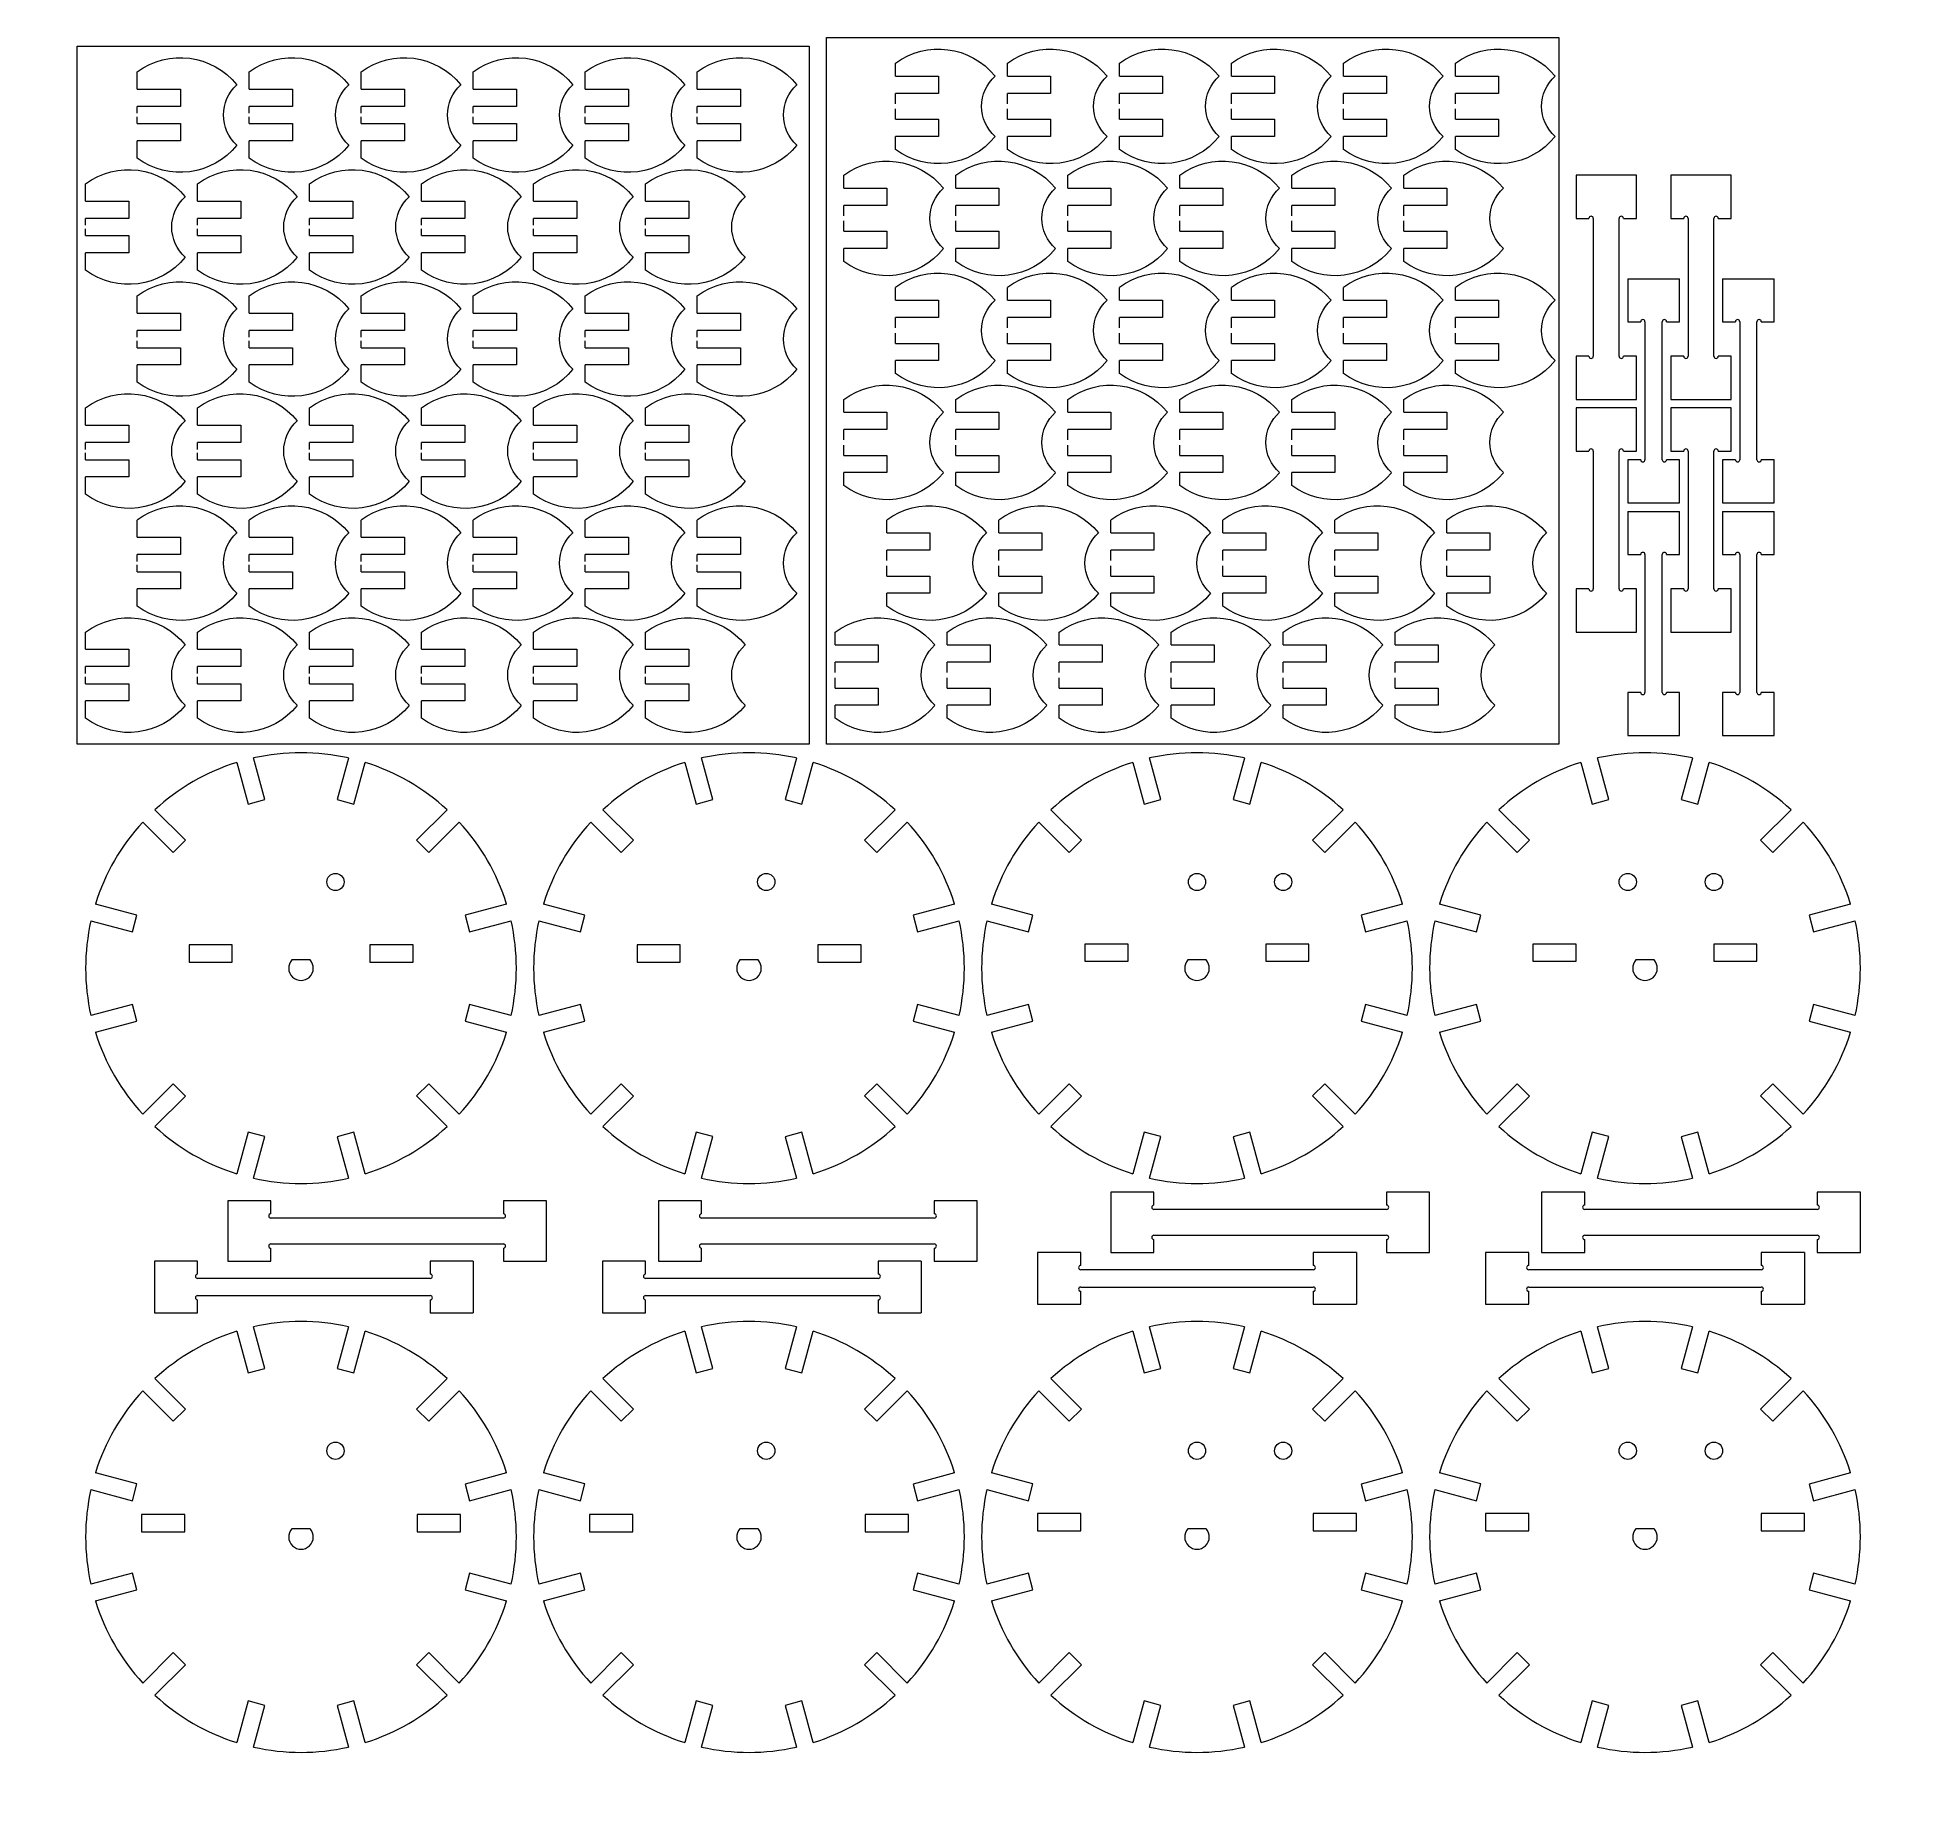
# Model space of a CAD drawing. Header units: millimetres. Extents: x 5 to 223, y -1 to 204.
import ezdxf

# ---------------------------------------------------------------- set-up
doc = ezdxf.new("R2010")
doc.units = ezdxf.units.MM
doc.layers.add('lazerCut', color=1, linetype='Continuous', lineweight=0, true_color=0xff0000)

# ---------------------------------------------------------------- blocks, each defined once
blk = doc.blocks.new('wheelDisk')
at = {"layer": 'lazerCut'}
for p, q in [((-1, 24.98), (-1, 19.98)), ((1, 19.98), (1, 24.98)), ((-9.12, 17.8), (-11.62, 22.13)), ((11.62, 22.13), (9.12, 17.8)), ((-13.36, 21.13), (-10.86, 16.8)), ((-1, 19.98), (1, 19.98)), ((10.86, 16.8), (13.36, 21.13)), ((-10.86, 16.8), (-9.12, 17.8)), ((9.12, 17.8), (10.86, 16.8)), ((-16.8, 10.86), (-21.13, 13.36)), ((21.13, 13.36), (16.8, 10.86)), ((-22.13, 11.62), (-17.8, 9.12)), ((17.8, 9.12), (22.13, 11.62)), ((-17.8, 9.12), (-16.8, 10.86)), ((16.8, 10.86), (17.8, 9.12)), ((-19.98, 1), (-24.98, 1)), ((-19.98, -1), (-19.98, 1)), ((24.98, 1), (19.98, 1)), ((19.98, 1), (19.98, -1)), ((-24.98, -1), (-19.98, -1)), ((19.98, -1), (24.98, -1)), ((-17.8, -9.12), (-22.13, -11.62)), ((-21.13, -13.36), (-16.8, -10.86)), ((-16.8, -10.86), (-17.8, -9.12)), ((17.8, -9.12), (16.8, -10.86)), ((16.8, -10.86), (21.13, -13.36)), ((22.13, -11.62), (17.8, -9.12)), ((-10.86, -16.8), (-13.36, -21.13)), ((-9.12, -17.8), (-10.86, -16.8)), ((10.86, -16.8), (9.12, -17.8)), ((13.36, -21.13), (10.86, -16.8)), ((-11.62, -22.13), (-9.12, -17.8)), ((9.12, -17.8), (11.62, -22.13)), ((1, -19.98), (-1, -19.98)), ((-1, -19.98), (-1, -24.98)), ((1, -24.98), (1, -19.98))]:
    blk.add_line(p, q, dxfattribs=at)
for start, end in [(92.2924, 117.7076), (62.2924, 87.7076), (122.2924, 147.7076), (32.2924, 57.7076), (152.2924, 177.7076), (2.2924, 27.7076), (182.2924, 207.7076), (332.2924, 357.7076), (212.2924, 237.7076), (302.2924, 327.7076), (242.2924, 267.7076), (272.2924, 297.7076)]:
    blk.add_arc((0, 0), 25, start, end, dxfattribs=at)
blk = doc.blocks.new('w-2-47-wide')
at = {"layer": 'lazerCut'}
for p, q in [((-1, 0), (-3, 0)), ((-3, 0), (-3, -5)), ((-1, -5), (-1, 0)), ((3, 0), (1, 0)), ((1, 0), (1, -5)), ((3, -5), (3, 0)), ((-5, -5), (-3, -5)), ((-3, -5), (-3, -5)), ((-1, -5), (-1, -5)), ((-1, -5), (-0.2, -5)), ((0.2, -5), (1, -5)), ((3, -5), (5, -5))]:
    blk.add_line(p, q, dxfattribs=at)
for centre, radius, start, end in [((1.77, 0), 8.42, 128.7893, 216.4282), ((0, 9.7), 4.7, 221.8683, 318.1317), ((-1.77, 0), 8.42, 323.5718, 51.2107)]:
    blk.add_arc(centre, radius, start, end, dxfattribs=at)
blk = doc.blocks.new('w-3-47-wide')
at = {"layer": 'lazerCut'}
for p, q in [((-1.5, 0), (-3.5, 0)), ((-3.5, 0), (-3.5, -5)), ((-1.5, -5), (-1.5, 0)), ((3.5, 0), (1.5, 0)), ((1.5, 0), (1.5, -5)), ((3.5, -5), (3.5, 0)), ((-5, -5), (-3.5, -5)), ((-1.5, -5), (-0.3, -5)), ((0.3, -5), (1.5, -5)), ((3.5, -5), (5, -5))]:
    blk.add_line(p, q, dxfattribs=at)
for centre, radius, start, end in [((1.77, 0), 8.42, 128.7893, 216.4282), ((0, 9.7), 4.7, 221.8683, 318.1317), ((-1.77, 0), 8.42, 323.5718, 51.2107)]:
    blk.add_arc(centre, radius, start, end, dxfattribs=at)

msp = doc.modelspace()

# ---------------------------------------------------------------- linework, layer by layer
at = {"layer": 'lazerCut'}
for p, q in [((10, 122), (10, 203)), ((10, 203), (95, 203)), ((95, 203), (95, 122)), ((97, 122), (97, 204)), ((97, 204), (182, 204)), ((182, 204), (182, 122)), ((184, 188), (184, 183)), ((191, 188), (184, 188)), ((191, 183), (191, 188)), ((195, 188), (195, 183)), ((202, 188), (195, 188)), ((202, 183), (202, 188)), ((184, 183), (185.5, 183)), ((186, 183), (186, 167)), ((189, 167), (189, 183)), ((189.5, 183), (191, 183)), ((195, 183), (196.5, 183)), ((197, 183), (197, 167)), ((200, 167), (200, 183)), ((200.5, 183), (202, 183)), ((190, 176), (190, 171)), ((190, 176), (196, 176)), ((196, 171), (196, 176)), ((201, 176), (201, 171)), ((201, 176), (207, 176)), ((207, 171), (207, 176)), ((190, 171), (191.5, 171)), ((192, 171), (192, 155)), ((194, 155), (194, 171)), ((194.5, 171), (196, 171)), ((201, 171), (202.5, 171)), ((203, 171), (203, 155)), ((205, 155), (205, 171)), ((205.5, 171), (207, 171)), ((184, 167), (184, 162)), ((185.5, 167), (184, 167)), ((191, 167), (189.5, 167)), ((191, 162), (191, 167)), ((195, 167), (195, 162)), ((196.5, 167), (195, 167)), ((202, 167), (200.5, 167)), ((202, 162), (202, 167)), ((184, 162), (191, 162)), ((184, 161), (184, 156)), ((191, 161), (184, 161)), ((191, 156), (191, 161)), ((195, 162), (202, 162)), ((195, 161), (195, 156)), ((202, 161), (195, 161)), ((202, 156), (202, 161)), ((184, 156), (185.5, 156)), ((186, 156), (186, 140)), ((189, 140), (189, 156)), ((189.5, 156), (191, 156)), ((191.5, 155), (190, 155)), ((190, 155), (190, 150)), ((196, 155), (194.5, 155)), ((195, 156), (196.5, 156)), ((196, 150), (196, 155)), ((197, 156), (197, 140)), ((200, 140), (200, 156)), ((200.5, 156), (202, 156)), ((202.5, 155), (201, 155)), ((201, 155), (201, 150)), ((207, 155), (205.5, 155)), ((207, 150), (207, 155)), ((190, 150), (196, 150)), ((201, 150), (207, 150)), ((190, 149), (190, 144)), ((190, 149), (196, 149)), ((196, 144), (196, 149)), ((201, 149), (201, 144)), ((201, 149), (207, 149)), ((207, 144), (207, 149)), ((190, 144), (191.5, 144)), ((192, 144), (192, 128)), ((194, 128), (194, 144)), ((194.5, 144), (196, 144)), ((201, 144), (202.5, 144)), ((203, 144), (203, 128)), ((205, 128), (205, 144)), ((205.5, 144), (207, 144)), ((184, 140), (184, 135)), ((185.5, 140), (184, 140)), ((191, 140), (189.5, 140)), ((191, 135), (191, 140)), ((195, 140), (195, 135)), ((196.5, 140), (195, 140)), ((202, 140), (200.5, 140)), ((202, 135), (202, 140)), ((184, 135), (191, 135)), ((195, 135), (202, 135)), ((191.5, 128), (190, 128)), ((190, 128), (190, 123)), ((196, 128), (194.5, 128)), ((196, 123), (196, 128)), ((202.5, 128), (201, 128)), ((201, 128), (201, 123)), ((207, 128), (205.5, 128)), ((207, 123), (207, 128)), ((95, 122), (10, 122)), ((182, 122), (97, 122)), ((190, 123), (196, 123)), ((201, 123), (207, 123)), ((28, 98.7), (23, 98.7)), ((23, 98.7), (23, 96.7)), ((28, 96.7), (28, 98.7)), ((49, 98.7), (44, 98.7)), ((44, 98.7), (44, 96.7)), ((49, 96.7), (49, 98.7)), ((80, 98.7), (75, 98.7)), ((75, 98.7), (75, 96.7)), ((80, 96.7), (80, 98.7)), ((101, 98.7), (96, 98.7)), ((96, 98.7), (96, 96.7)), ((101, 96.7), (101, 98.7)), ((132, 98.8), (127, 98.8)), ((127, 98.8), (127, 96.8)), ((132, 96.8), (132, 98.8)), ((153, 98.8), (148, 98.8)), ((148, 98.8), (148, 96.8)), ((153, 96.8), (153, 98.8)), ((184, 98.8), (179, 98.8)), ((179, 98.8), (179, 96.8)), ((184, 96.8), (184, 98.8)), ((205, 98.8), (200, 98.8)), ((200, 98.8), (200, 96.8)), ((205, 96.8), (205, 98.8)), ((23, 96.7), (28, 96.7)), ((37.06, 96.95), (34.94, 96.95)), ((44, 96.7), (49, 96.7)), ((75, 96.7), (80, 96.7)), ((89.06, 96.95), (86.94, 96.95)), ((96, 96.7), (101, 96.7)), ((127, 96.8), (132, 96.8)), ((141.06, 96.95), (138.94, 96.95)), ((148, 96.8), (153, 96.8)), ((179, 96.8), (184, 96.8)), ((193.06, 96.95), (190.94, 96.95)), ((200, 96.8), (205, 96.8)), ((130, 70), (130, 63)), ((135, 70), (130, 70)), ((135, 68.5), (135, 70)), ((162, 70), (162, 68.5)), ((167, 70), (162, 70)), ((167, 63), (167, 70)), ((180, 70), (180, 63)), ((185, 70), (180, 70)), ((185, 68.5), (185, 70)), ((212, 70), (212, 68.5)), ((217, 70), (212, 70)), ((217, 63), (217, 70)), ((32.5, 69), (27.5, 69)), ((27.5, 69), (27.5, 62)), ((32.5, 67.5), (32.5, 69)), ((59.5, 69), (59.5, 67.5)), ((64.5, 69), (59.5, 69)), ((64.5, 62), (64.5, 69)), ((77.5, 69), (77.5, 62)), ((82.5, 69), (77.5, 69)), ((82.5, 67.5), (82.5, 69)), ((109.5, 69), (109.5, 67.5)), ((114.5, 69), (109.5, 69)), ((114.5, 62), (114.5, 69)), ((162, 68), (135, 68)), ((212, 68), (185, 68)), ((59.5, 67), (32.5, 67)), ((109.5, 67), (82.5, 67)), ((32.5, 64), (59.5, 64)), ((32.5, 62), (32.5, 63.5)), ((59.5, 63.5), (59.5, 62)), ((82.5, 64), (109.5, 64)), ((82.5, 62), (82.5, 63.5)), ((109.5, 63.5), (109.5, 62)), ((126.5, 63), (121.5, 63)), ((121.5, 63), (121.5, 57)), ((126.5, 61.5), (126.5, 63)), ((130, 63), (135, 63)), ((135, 65), (162, 65)), ((135, 63), (135, 64.5)), ((158.5, 63), (153.5, 63)), ((153.5, 63), (153.5, 61.5)), ((158.5, 63), (158.5, 57)), ((162, 64.5), (162, 63)), ((162, 63), (167, 63)), ((178.5, 63), (173.5, 63)), ((173.5, 63), (173.5, 57)), ((178.5, 61.5), (178.5, 63)), ((180, 63), (185, 63)), ((185, 65), (212, 65)), ((185, 63), (185, 64.5)), ((210.5, 63), (205.5, 63)), ((205.5, 63), (205.5, 61.5)), ((210.5, 63), (210.5, 57)), ((212, 64.5), (212, 63)), ((212, 63), (217, 63)), ((24, 62), (19, 62)), ((19, 62), (19, 56)), ((24, 60.5), (24, 62)), ((27.5, 62), (32.5, 62)), ((56, 62), (51, 62)), ((51, 62), (51, 60.5)), ((56, 62), (56, 56)), ((59.5, 62), (64.5, 62)), ((76, 62), (71, 62)), ((71, 62), (71, 56)), ((76, 60.5), (76, 62)), ((77.5, 62), (82.5, 62)), ((108, 62), (103, 62)), ((103, 62), (103, 60.5)), ((108, 62), (108, 56)), ((109.5, 62), (114.5, 62)), ((153.5, 61), (126.5, 61)), ((205.5, 61), (178.5, 61)), ((51, 60), (24, 60)), ((103, 60), (76, 60)), ((126.5, 59), (153.5, 59)), ((178.5, 59), (205.5, 59)), ((24, 58), (51, 58)), ((24, 56), (24, 57.5)), ((51, 57.5), (51, 56)), ((76, 58), (103, 58)), ((76, 56), (76, 57.5)), ((103, 57.5), (103, 56)), ((121.5, 57), (126.5, 57)), ((126.5, 57), (126.5, 58.5)), ((153.5, 58.5), (153.5, 57)), ((153.5, 57), (158.5, 57)), ((173.5, 57), (178.5, 57)), ((178.5, 57), (178.5, 58.5)), ((205.5, 58.5), (205.5, 57)), ((205.5, 57), (210.5, 57)), ((19, 56), (24, 56)), ((51, 56), (56, 56)), ((71, 56), (76, 56)), ((103, 56), (108, 56)), ((22.5, 32.6), (17.5, 32.6)), ((17.5, 32.6), (17.5, 30.6)), ((22.5, 30.6), (22.5, 32.6)), ((54.5, 32.6), (49.5, 32.6)), ((49.5, 32.6), (49.5, 30.6)), ((54.5, 30.6), (54.5, 32.6)), ((74.5, 32.6), (69.5, 32.6)), ((69.5, 32.6), (69.5, 30.6)), ((74.5, 30.6), (74.5, 32.6)), ((106.5, 32.6), (101.5, 32.6)), ((101.5, 32.6), (101.5, 30.6)), ((106.5, 30.6), (106.5, 32.6)), ((126.5, 32.7), (121.5, 32.7)), ((121.5, 32.7), (121.5, 30.7)), ((126.5, 30.7), (126.5, 32.7)), ((158.5, 32.7), (153.5, 32.7)), ((153.5, 32.7), (153.5, 30.7)), ((158.5, 30.7), (158.5, 32.7)), ((178.5, 32.7), (173.5, 32.7)), ((173.5, 32.7), (173.5, 30.7)), ((178.5, 30.7), (178.5, 32.7)), ((210.5, 32.7), (205.5, 32.7)), ((205.5, 32.7), (205.5, 30.7)), ((210.5, 30.7), (210.5, 32.7)), ((17.5, 30.6), (22.5, 30.6)), ((37.06, 30.95), (34.94, 30.95)), ((49.5, 30.6), (54.5, 30.6)), ((69.5, 30.6), (74.5, 30.6)), ((89.06, 30.95), (86.94, 30.95)), ((101.5, 30.6), (106.5, 30.6)), ((121.5, 30.7), (126.5, 30.7)), ((141.06, 30.95), (138.94, 30.95)), ((153.5, 30.7), (158.5, 30.7)), ((173.5, 30.7), (178.5, 30.7)), ((193.06, 30.95), (190.94, 30.95)), ((205.5, 30.7), (210.5, 30.7))]:
    msp.add_line(p, q, dxfattribs=at)
for centre in [(40, 106), (90, 106), (140, 106), (150, 106), (190, 106), (200, 106), (40, 40), (90, 40), (140, 40), (150, 40), (190, 40), (200, 40)]:
    msp.add_circle(centre, 1, dxfattribs=at)
for centre, radius, start, end in [((185.75, 183), 0.25, 0, 180), ((189.25, 183), 0.25, 0, 180), ((196.75, 183), 0.25, 0, 180), ((200.25, 183), 0.25, 0, 180), ((191.75, 171), 0.25, 0, 180), ((194.25, 171), 0.25, 0, 180), ((202.75, 171), 0.25, 0, 180), ((205.25, 171), 0.25, 0, 180), ((185.75, 167), 0.25, 180, 0), ((189.25, 167), 0.25, 180, 0), ((196.75, 167), 0.25, 180, 0), ((200.25, 167), 0.25, 180, 0), ((185.75, 156), 0.25, 0, 180), ((189.25, 156), 0.25, 0, 180), ((191.75, 155), 0.25, 180, 0), ((194.25, 155), 0.25, 180, 0), ((196.75, 156), 0.25, 0, 180), ((200.25, 156), 0.25, 0, 180), ((202.75, 155), 0.25, 180, 0), ((205.25, 155), 0.25, 180, 0), ((191.75, 144), 0.25, 0, 180), ((194.25, 144), 0.25, 0, 180), ((202.75, 144), 0.25, 0, 180), ((205.25, 144), 0.25, 0, 180), ((185.75, 140), 0.25, 180, 0), ((189.25, 140), 0.25, 180, 0), ((196.75, 140), 0.25, 180, 0), ((200.25, 140), 0.25, 180, 0), ((191.75, 128), 0.25, 180, 0), ((194.25, 128), 0.25, 180, 0), ((202.75, 128), 0.25, 180, 0), ((205.25, 128), 0.25, 180, 0), ((36, 96), 1.43, 138.1897, 41.8103), ((88, 96), 1.43, 138.1897, 41.8103), ((140, 96), 1.43, 138.1897, 41.8103), ((192, 96), 1.43, 138.1897, 41.8103), ((32.5, 67.25), 0.25, 90, 270), ((59.5, 67.25), 0.25, 270, 90), ((82.5, 67.25), 0.25, 90, 270), ((109.5, 67.25), 0.25, 270, 90), ((135, 68.25), 0.25, 90, 270), ((162, 68.25), 0.25, 270, 90), ((185, 68.25), 0.25, 90, 270), ((212, 68.25), 0.25, 270, 90), ((32.5, 63.75), 0.25, 90, 270), ((59.5, 63.75), 0.25, 270, 90), ((82.5, 63.75), 0.25, 90, 270), ((109.5, 63.75), 0.25, 270, 90), ((135, 64.75), 0.25, 90, 270), ((162, 64.75), 0.25, 270, 90), ((185, 64.75), 0.25, 90, 270), ((212, 64.75), 0.25, 270, 90), ((126.5, 61.25), 0.25, 90, 270), ((153.5, 61.25), 0.25, 270, 90), ((178.5, 61.25), 0.25, 90, 270), ((205.5, 61.25), 0.25, 270, 90), ((24, 60.25), 0.25, 90, 270), ((51, 60.25), 0.25, 270, 90), ((76, 60.25), 0.25, 90, 270), ((103, 60.25), 0.25, 270, 90), ((126.5, 58.75), 0.25, 90, 270), ((153.5, 58.75), 0.25, 270, 90), ((178.5, 58.75), 0.25, 90, 270), ((205.5, 58.75), 0.25, 270, 90), ((24, 57.75), 0.25, 90, 270), ((51, 57.75), 0.25, 270, 90), ((76, 57.75), 0.25, 90, 270), ((103, 57.75), 0.25, 270, 90), ((36, 30), 1.43, 138.1897, 41.8103), ((88, 30), 1.43, 138.1897, 41.8103), ((140, 30), 1.43, 138.1897, 41.8103), ((192, 30), 1.43, 138.1897, 41.8103)]:
    msp.add_arc(centre, radius, start, end, dxfattribs=at)

# ---------------------------------------------------------------- block references
at = {"layer": 'lazerCut', "yscale": -1, "rotation": 90}
for name, p in [('w-2-47-wide', (22, 195)), ('w-2-47-wide', (35, 195)), ('w-2-47-wide', (48, 195)), ('w-2-47-wide', (61, 195)), ('w-2-47-wide', (74, 195)), ('w-2-47-wide', (87, 195)), ('w-3-47-wide', (110, 196)), ('w-3-47-wide', (123, 196)), ('w-3-47-wide', (136, 196)), ('w-3-47-wide', (149, 196)), ('w-3-47-wide', (162, 196)), ('w-3-47-wide', (175, 196)), ('w-2-47-wide', (16, 182)), ('w-2-47-wide', (29, 182)), ('w-2-47-wide', (42, 182)), ('w-2-47-wide', (55, 182)), ('w-2-47-wide', (68, 182)), ('w-2-47-wide', (81, 182)), ('w-3-47-wide', (104, 183)), ('w-3-47-wide', (117, 183)), ('w-3-47-wide', (130, 183)), ('w-3-47-wide', (143, 183)), ('w-3-47-wide', (156, 183)), ('w-3-47-wide', (169, 183)), ('w-2-47-wide', (22, 169)), ('w-2-47-wide', (35, 169)), ('w-2-47-wide', (48, 169)), ('w-2-47-wide', (61, 169)), ('w-2-47-wide', (74, 169)), ('w-2-47-wide', (87, 169)), ('w-3-47-wide', (110, 170)), ('w-3-47-wide', (123, 170)), ('w-3-47-wide', (136, 170)), ('w-3-47-wide', (149, 170)), ('w-3-47-wide', (162, 170)), ('w-3-47-wide', (175, 170)), ('w-2-47-wide', (16, 156)), ('w-2-47-wide', (29, 156)), ('w-2-47-wide', (42, 156)), ('w-2-47-wide', (55, 156)), ('w-2-47-wide', (68, 156)), ('w-2-47-wide', (81, 156)), ('w-3-47-wide', (104, 157)), ('w-3-47-wide', (117, 157)), ('w-3-47-wide', (130, 157)), ('w-3-47-wide', (143, 157)), ('w-3-47-wide', (156, 157)), ('w-3-47-wide', (169, 157)), ('w-2-47-wide', (22, 143)), ('w-2-47-wide', (35, 143)), ('w-2-47-wide', (48, 143)), ('w-2-47-wide', (61, 143)), ('w-2-47-wide', (74, 143)), ('w-2-47-wide', (87, 143)), ('w-3-47-wide', (109, 143)), ('w-3-47-wide', (122, 143)), ('w-3-47-wide', (135, 143)), ('w-3-47-wide', (148, 143)), ('w-3-47-wide', (161, 143)), ('w-3-47-wide', (174, 143)), ('w-2-47-wide', (16, 130)), ('w-2-47-wide', (29, 130)), ('w-2-47-wide', (42, 130)), ('w-2-47-wide', (55, 130)), ('w-2-47-wide', (68, 130)), ('w-2-47-wide', (81, 130)), ('w-3-47-wide', (103, 130)), ('w-3-47-wide', (116, 130)), ('w-3-47-wide', (129, 130)), ('w-3-47-wide', (142, 130)), ('w-3-47-wide', (155, 130)), ('w-3-47-wide', (168, 130))]:
    msp.add_blockref(name, p, dxfattribs=at)
at = {"layer": 'lazerCut', "lineweight": 0, "rotation": 15}
for p in [(36, 96), (88, 96), (140, 96), (192, 96), (36, 30), (88, 30), (140, 30), (192, 30)]:
    msp.add_blockref('wheelDisk', p, dxfattribs=at)

doc.saveas('drawing.dxf')
